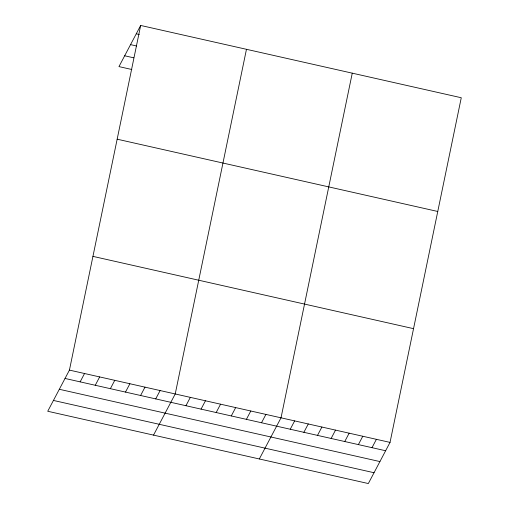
<?xml version="1.0" encoding="UTF-8"?>
<svg xmlns="http://www.w3.org/2000/svg" width="509" height="509" viewBox="0 0 509 509"><rect width="100%" height="100%" fill="white"/><g stroke="black" fill="none" stroke-linecap="round" stroke-linejoin="round"><path stroke-width="0.76" d="M69.434 370.107L140.669 25.45L461.269 97.741L390.034 442.397L368.331 483.55L47.731 411.259L69.434 370.107L390.034 442.397M246.464 49.303L175.23 393.96L153.533 435.112M352.26 73.162L281.025 417.819L259.329 458.972M140.669 25.45L118.966 66.603L131.818 69.504M80.142 381.865L84.545 373.511M95.259 385.268L99.662 376.921M110.37 388.679L114.773 380.331M125.488 392.089L129.89 383.735M140.599 395.493L145.001 387.145M155.716 398.903L160.119 390.549M185.938 405.718L190.341 397.37M201.055 409.128L205.458 400.774M216.166 412.532L220.569 404.184M231.283 415.942L235.686 407.594M246.394 419.352L250.797 410.998M261.511 422.756L265.914 414.409M290.251 429.24L294.654 420.886M303.873 432.313L308.276 423.959M317.501 435.386L321.904 427.032M331.124 438.459L335.526 430.105M344.752 441.526L349.155 433.178M358.381 444.599L362.783 436.251M372.003 447.672L376.406 439.324M136.266 33.798L139.288 34.485M130.558 44.627L136.603 45.988M124.673 55.78L133.746 57.822M117.159 139.186L437.759 211.477M92.937 256.371L413.537 328.661M65.031 378.454L385.631 450.745M59.324 389.283L379.924 461.574M53.439 400.437L374.039 472.727"/></g></svg>
